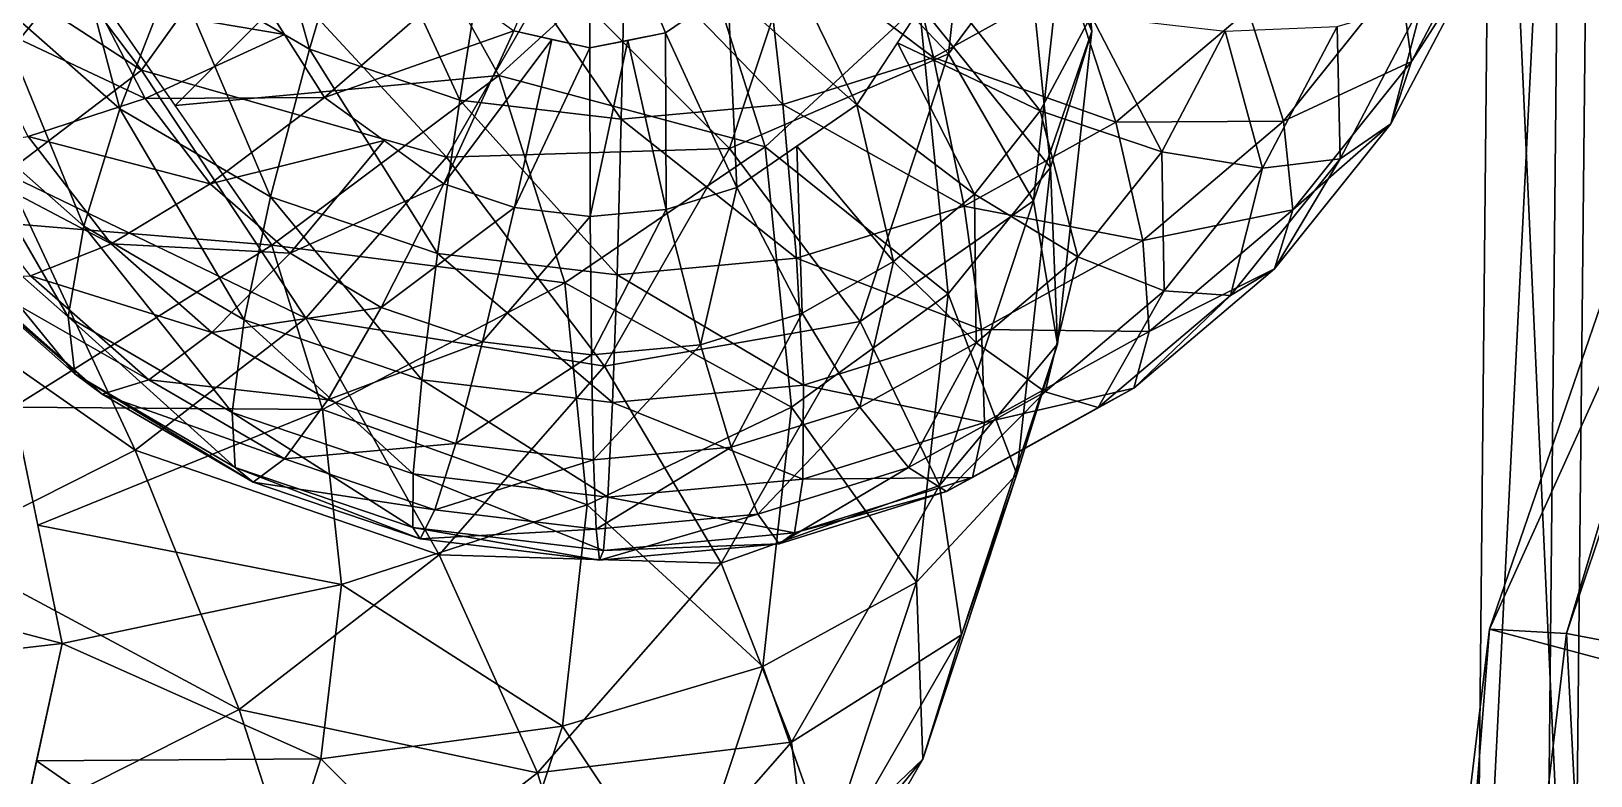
# Model space of a CAD drawing. Extents: x -23.6 to 25, y -17.9 to 25.9.
# Drawn here: x -19.702 to -16.901, y 2.967 to 4.304 of the extents above; entities that cross this region are included whole.
import ezdxf

# ---------------------------------------------------------------- set-up
doc = ezdxf.new("R2010")
doc.units = 0

msp = doc.modelspace()

# ---------------------------------------------------------------- linework, layer by layer
at = {"layer": 'Corps0', "color": 7}
for points in [[(-17.08294, 3.23022, -22.90307), (-16.94488, 3.22229, -18.24761), (-15.97515, 6.45721, -22.9104)], [(-15.97515, 6.45721, -22.9104), (-15.68975, 6.30847, -27.42291), (-17.08294, 3.23022, -22.90307)], [(-16.94488, 3.22229, -18.24761), (-16.33984, 3.10705, -13.59484), (-15.85852, 6.45916, -18.26342)], [(-15.85852, 6.45916, -18.26342), (-15.97515, 6.45721, -22.9104), (-16.94488, 3.22229, -18.24761)], [(-16.75256, 3.14202, -27.40753), (-17.08294, 3.23022, -22.90307), (-15.68975, 6.30847, -27.42291)], [(-17.49993, -0.26232, -22.89843), (-17.35821, -0.26361, -18.24176), (-17.08294, 3.23022, -22.90307)], [(-17.08294, 3.23022, -22.90307), (-16.75256, 3.14202, -27.40753), (-17.49993, -0.26232, -22.89843)], [(-16.94488, 3.22229, -18.24761), (-17.08294, 3.23022, -22.90307), (-17.35821, -0.26361, -18.24176)], [(-17.35821, -0.26361, -18.24176), (-16.76544, -0.27124, -13.5802), (-16.94488, 3.22229, -18.24761)], [(-16.33984, 3.10705, -13.59484), (-16.94488, 3.22229, -18.24761), (-16.76544, -0.27124, -13.5802)], [(-17.15686, -0.26818, -27.40179), (-17.49993, -0.26232, -22.89843), (-16.75256, 3.14202, -27.40753)], [(-16.75256, 3.14202, -27.40753), (-15.91235, 2.94348, -31.60864), (-17.15686, -0.26818, -27.40179)]]:
    msp.add_3dface(points, dxfattribs=at)
at = {"layer": 'Paume8', "color": 2}
for points in [[(-17.85394, 4.86779, -37.39556), (-17.79724, 4.30395, -37.63726), (-17.92706, 4.61138, -36.83203)], [(-17.79724, 4.30395, -37.63726), (-17.85394, 4.86779, -37.39556), (-17.84155, 4.55047, -38.20819)], [(-18.0545, 4.26354, -38.96722), (-17.99755, 4.78161, -38.74224), (-18.30511, 4.52618, -39.43035)], [(-17.99755, 4.78161, -38.74224), (-18.0545, 4.26354, -38.96722), (-17.84155, 4.55047, -38.20819)], [(-19.50408, 4.23419, -40.49389), (-19.1524, 4.72601, -40.27252), (-19.846, 4.68688, -40.61688)], [(-19.846, 4.68688, -40.61688), (-20.02691, 4.57281, -40.67083), (-19.50408, 4.23419, -40.49389)], [(-19.85919, 4.61315, -34.77655), (-19.61718, 4.42114, -34.85302), (-20.15576, 4.09686, -34.69775)], [(-17.92706, 4.61138, -36.83203), (-17.87152, 4.05902, -37.06884), (-18.1076, 4.35198, -36.31903)], [(-17.87152, 4.05902, -37.06884), (-17.92706, 4.61138, -36.83203), (-17.79724, 4.30395, -37.63726)], [(-19.74786, 4.04876, -40.58026), (-19.50408, 4.23419, -40.49389), (-20.02691, 4.57281, -40.67083)], [(-19.44366, 4.17059, -34.95654), (-19.61718, 4.42114, -34.85302), (-19.05114, 4.56256, -35.18676)], [(-19.05114, 4.56256, -35.18676), (-18.86254, 4.22442, -35.32763), (-19.44366, 4.17059, -34.95654)], [(-18.86254, 4.22442, -35.32763), (-19.05114, 4.56256, -35.18676), (-18.52282, 4.53326, -35.68194)], [(-17.90216, 3.99969, -38.44738), (-17.84155, 4.55047, -38.20819), (-18.0545, 4.26354, -38.96722)], [(-17.84155, 4.55047, -38.20819), (-17.90216, 3.99969, -38.44738), (-17.79724, 4.30395, -37.63726)], [(-18.52282, 4.53326, -35.68194), (-18.38391, 4.09649, -35.86663), (-18.86254, 4.22442, -35.32763)], [(-18.44799, 4.0932, -39.62084), (-18.30511, 4.52618, -39.43035), (-18.76446, 4.41082, -39.98864)], [(-18.38391, 4.09649, -35.86663), (-18.52282, 4.53326, -35.68194), (-18.1076, 4.35198, -36.31903)], [(-18.30511, 4.52618, -39.43035), (-18.44799, 4.0932, -39.62084), (-18.0545, 4.26354, -38.96722)], [(-19.32824, 4.4801, -40.38317), (-19.50408, 4.23419, -40.49389), (-18.95617, 4.07781, -40.13732)], [(-18.95617, 4.07781, -40.13732), (-18.76446, 4.41082, -39.98864), (-19.32824, 4.4801, -40.38317)], [(-19.97589, 3.9779, -34.74432), (-20.15576, 4.09686, -34.69775), (-19.61718, 4.42114, -34.85302)], [(-19.61718, 4.42114, -34.85302), (-19.27008, 3.91998, -35.06005), (-19.97589, 3.9779, -34.74432)], [(-18.76446, 4.41082, -39.98864), (-18.95617, 4.07781, -40.13732), (-18.44799, 4.0932, -39.62084)], [(-18.1076, 4.35198, -36.31903), (-18.05541, 3.83245, -36.54174), (-18.38391, 4.09649, -35.86663)], [(-18.05541, 3.83245, -36.54174), (-18.1076, 4.35198, -36.31903), (-17.87152, 4.05902, -37.06884)], [(-17.85913, 3.74169, -37.8814), (-17.79724, 4.30395, -37.63726), (-17.90216, 3.99969, -38.44738)], [(-17.79724, 4.30395, -37.63726), (-17.85913, 3.74169, -37.8814), (-17.87152, 4.05902, -37.06884)], [(-18.21331, 3.78247, -39.17889), (-18.0545, 4.26354, -38.96722), (-18.44799, 4.0932, -39.62084)], [(-18.0545, 4.26354, -38.96722), (-18.21331, 3.78247, -39.17889), (-17.90216, 3.99969, -38.44738)], [(-19.50408, 4.23419, -40.49389), (-19.74786, 4.04876, -40.58026), (-19.20928, 3.78881, -40.26861)], [(-19.20928, 3.78881, -40.26861), (-18.95617, 4.07781, -40.13732), (-19.50408, 4.23419, -40.49389)], [(-19.27008, 3.91998, -35.06005), (-19.44366, 4.17059, -34.95654), (-18.86254, 4.22442, -35.32763)], [(-18.86254, 4.22442, -35.32763), (-18.74407, 3.85198, -35.48516), (-19.27008, 3.91998, -35.06005)], [(-18.74407, 3.85198, -35.48516), (-18.86254, 4.22442, -35.32763), (-18.38391, 4.09649, -35.86663)], [(-18.67279, 3.70269, -39.79522), (-18.44799, 4.0932, -39.62084), (-18.95617, 4.07781, -40.13732)], [(-18.38391, 4.09649, -35.86663), (-18.33691, 3.62896, -36.06707), (-18.74407, 3.85198, -35.48516)], [(-18.44799, 4.0932, -39.62084), (-18.67279, 3.70269, -39.79522), (-18.21331, 3.78247, -39.17889)], [(-18.33691, 3.62896, -36.06707), (-18.38391, 4.09649, -35.86663), (-18.05541, 3.83245, -36.54174)], [(-18.95617, 4.07781, -40.13732), (-19.20928, 3.78881, -40.26861), (-18.67279, 3.70269, -39.79522)], [(-19.74786, 4.04876, -40.58026), (-20.02392, 3.90643, -40.64892), (-19.51562, 3.55175, -40.37896)], [(-19.51562, 3.55175, -40.37896), (-19.20928, 3.78881, -40.26861), (-19.74786, 4.04876, -40.58026)], [(-17.87152, 4.05902, -37.06884), (-17.93212, 3.50823, -37.30798), (-18.05541, 3.83245, -36.54174)], [(-17.93212, 3.50823, -37.30798), (-17.87152, 4.05902, -37.06884), (-17.85913, 3.74169, -37.8814)], [(-19.73419, 3.62896, -34.88848), (-19.97589, 3.9779, -34.74432), (-19.27008, 3.91998, -35.06005)], [(-18.07098, 3.48815, -38.67242), (-17.90216, 3.99969, -38.44738), (-18.21331, 3.78247, -39.17889)], [(-17.90216, 3.99969, -38.44738), (-18.07098, 3.48815, -38.67242), (-17.85913, 3.74169, -37.8814)], [(-19.86676, 3.37432, -40.46472), (-19.51562, 3.55175, -40.37896), (-20.02392, 3.90643, -40.64892)], [(-19.27008, 3.91998, -35.06005), (-19.17907, 3.62457, -35.18505), (-19.73419, 3.62896, -34.88848)], [(-19.17907, 3.62457, -35.18505), (-19.27008, 3.91998, -35.06005), (-18.74407, 3.85198, -35.48516)], [(-18.74407, 3.85198, -35.48516), (-18.70397, 3.4533, -35.65606), (-19.17907, 3.62457, -35.18505)], [(-18.70397, 3.4533, -35.65606), (-18.74407, 3.85198, -35.48516), (-18.33691, 3.62896, -36.06707)], [(-18.05541, 3.83245, -36.54174), (-18.11236, 3.31439, -36.76666), (-18.33691, 3.62896, -36.06707)], [(-18.11236, 3.31439, -36.76666), (-18.05541, 3.83245, -36.54174), (-17.93212, 3.50823, -37.30798)], [(-19.20928, 3.78881, -40.26861), (-19.51562, 3.55175, -40.37896), (-18.9696, 3.36383, -39.94921)], [(-18.9696, 3.36383, -39.94921), (-18.67279, 3.70269, -39.79522), (-19.20928, 3.78881, -40.26861)], [(-18.46313, 3.34857, -39.37261), (-18.21331, 3.78247, -39.17889), (-18.67279, 3.70269, -39.79522)], [(-18.21331, 3.78247, -39.17889), (-18.46313, 3.34857, -39.37261), (-18.07098, 3.48815, -38.67242)], [(-18.03149, 3.2196, -38.11114), (-17.85913, 3.74169, -37.8814), (-18.07098, 3.48815, -38.67242)], [(-17.85913, 3.74169, -37.8814), (-18.03149, 3.2196, -38.11114), (-17.93212, 3.50823, -37.30798)], [(-18.67279, 3.70269, -39.79522), (-18.9696, 3.36383, -39.94921), (-18.46313, 3.34857, -39.37261)], [(-19.73419, 3.62896, -34.88848), (-19.64691, 3.20446, -35.06927), (-20.24389, 3.36059, -34.8222)], [(-19.69055, 3.41674, -34.97888), (-19.73419, 3.62896, -34.88848), (-19.17907, 3.62457, -35.18505)], [(-19.17907, 3.62457, -35.18505), (-19.14471, 3.31024, -35.31976), (-19.69055, 3.41674, -34.97888)], [(-19.14471, 3.31024, -35.31976), (-19.17907, 3.62457, -35.18505), (-18.70397, 3.4533, -35.65606)], [(-18.33691, 3.62896, -36.06707), (-18.38818, 3.16278, -36.26953), (-18.70397, 3.4533, -35.65606)], [(-18.38818, 3.16278, -36.26953), (-18.33691, 3.62896, -36.06707), (-18.11236, 3.31439, -36.76666)], [(-19.51562, 3.55175, -40.37896), (-19.86676, 3.37432, -40.46472), (-19.32885, 3.08575, -40.07861)], [(-19.32885, 3.08575, -40.07861), (-18.9696, 3.36383, -39.94921), (-19.51562, 3.55175, -40.37896)], [(-17.93212, 3.50823, -37.30798), (-18.10095, 2.9967, -37.53308), (-18.11236, 3.31439, -36.76666)], [(-18.10095, 2.9967, -37.53308), (-17.93212, 3.50823, -37.30798), (-18.03149, 3.2196, -38.11114)], [(-18.33654, 3.02679, -38.87841), (-18.07098, 3.48815, -38.67242), (-18.46313, 3.34857, -39.37261)], [(-18.07098, 3.48815, -38.67242), (-18.33654, 3.02679, -38.87841), (-18.03149, 3.2196, -38.11114)], [(-18.70397, 3.4533, -35.65606), (-18.74774, 3.05572, -35.82867), (-19.14471, 3.31024, -35.31976)], [(-18.74774, 3.05572, -35.82867), (-18.70397, 3.4533, -35.65606), (-18.38818, 3.16278, -36.26953)], [(-19.64691, 3.20446, -35.06927), (-19.69055, 3.41674, -34.97888), (-19.14471, 3.31024, -35.31976)], [(-19.7406, 2.87768, -40.17913), (-19.32885, 3.08575, -40.07861), (-19.86676, 3.37432, -40.46472)], [(-18.9696, 3.36383, -39.94921), (-19.32885, 3.08575, -40.07861), (-18.79296, 2.97198, -39.5437)], [(-18.79296, 2.97198, -39.5437), (-18.46313, 3.34857, -39.37261), (-18.9696, 3.36383, -39.94921)], [(-20.19866, 3.14074, -34.91583), (-20.24389, 3.36059, -34.8222), (-19.64691, 3.20446, -35.06927)], [(-18.46313, 3.34857, -39.37261), (-18.79296, 2.97198, -39.5437), (-18.33654, 3.02679, -38.87841)], [(-19.14471, 3.31024, -35.31976), (-19.182, 2.99688, -35.45593), (-19.64691, 3.20446, -35.06927)], [(-19.182, 2.99688, -35.45593), (-19.14471, 3.31024, -35.31976), (-18.74774, 3.05572, -35.82867)], [(-18.11236, 3.31439, -36.76666), (-18.27117, 2.83331, -36.97833), (-18.38818, 3.16278, -36.26953)], [(-18.27117, 2.83331, -36.97833), (-18.11236, 3.31439, -36.76666), (-18.10095, 2.9967, -37.53308)], [(-19.64691, 3.20446, -35.06927), (-19.73809, 2.7824, -35.25372), (-20.19866, 3.14074, -34.91583)], [(-19.6925, 2.9934, -35.16149), (-19.64691, 3.20446, -35.06927), (-19.182, 2.99688, -35.45593)], [(-18.30255, 2.74865, -38.32141), (-18.03149, 3.2196, -38.11114), (-18.33654, 3.02679, -38.87841)], [(-18.03149, 3.2196, -38.11114), (-18.30255, 2.74865, -38.32141), (-18.10095, 2.9967, -37.53308)], [(-18.38818, 3.16278, -36.26953), (-18.53112, 2.72979, -36.46002), (-18.74774, 3.05572, -35.82867)], [(-18.53112, 2.72979, -36.46002), (-18.38818, 3.16278, -36.26953), (-18.27117, 2.83331, -36.97833)], [(-19.32885, 3.08575, -40.07861), (-19.7406, 2.87768, -40.17913), (-19.19213, 2.66302, -39.6875)], [(-19.19213, 2.66302, -39.6875), (-18.79296, 2.97198, -39.5437), (-19.32885, 3.08575, -40.07861)], [(-18.74774, 3.05572, -35.82867), (-18.86962, 2.68652, -35.99114), (-19.182, 2.99688, -35.45593)], [(-18.86962, 2.68652, -35.99114), (-18.74774, 3.05572, -35.82867), (-18.53112, 2.72979, -36.46002)], [(-18.68725, 2.6264, -39.0603), (-18.33654, 3.02679, -38.87841), (-18.79296, 2.97198, -39.5437)], [(-18.33654, 3.02679, -38.87841), (-18.68725, 2.6264, -39.0603), (-18.30255, 2.74865, -38.32141)], [(-19.73809, 2.7824, -35.25372), (-19.6925, 2.9934, -35.16149), (-19.27563, 2.70397, -35.58471)], [(-19.182, 2.99688, -35.45593), (-19.27563, 2.70397, -35.58471), (-19.6925, 2.9934, -35.16149)], [(-19.27563, 2.70397, -35.58471), (-19.182, 2.99688, -35.45593), (-18.86962, 2.68652, -35.99114)], [(-18.79296, 2.97198, -39.5437), (-19.19213, 2.66302, -39.6875), (-18.68725, 2.6264, -39.0603)], [(-18.36651, 2.53533, -37.73907), (-18.10095, 2.9967, -37.53308), (-18.30255, 2.74865, -38.32141)], [(-18.10095, 2.9967, -37.53308), (-18.36651, 2.53533, -37.73907), (-18.27117, 2.83331, -36.97833)]]:
    msp.add_3dface(points, dxfattribs=at)
at = {"layer": 'Pied_g14', "color": 2}
for points in [[(-17.07696, 5.41088, -49.24212), (-17.10815, 2.26715, -49.52008), (-16.95208, 5.38037, -48.00482)], [(-17.10815, 2.26715, -49.52008), (-17.07696, 5.41088, -49.24212), (-16.93249, 2.2301, -50.7149)], [(-16.90026, 5.35791, -50.4732), (-16.93249, 2.2301, -50.7149), (-17.07696, 5.41088, -49.24212)], [(-16.98291, 2.24578, -48.31909), (-16.95208, 5.38037, -48.00482), (-17.10815, 2.26715, -49.52008)], [(-16.95208, 5.38037, -48.00482), (-16.98291, 2.24578, -48.31909), (-16.54223, 5.34283, -46.84539)], [(-16.93249, 2.2301, -50.7149), (-16.90026, 5.35791, -50.4732), (-16.47601, 2.18609, -51.82202)], [(-16.57342, 2.21783, -47.19323), (-16.54223, 5.34283, -46.84539), (-16.98291, 2.24578, -48.31909)]]:
    msp.add_3dface(points, dxfattribs=at)
at = {"layer": 'Pouce9', "color": 2}
for points in [[(-19.44635, 4.4143, -37.79357), (-19.20239, 4.27197, -37.84851), (-19.32098, 4.69421, -37.93762)], [(-19.11297, 4.57287, -37.98449), (-19.32098, 4.69421, -37.93762), (-19.20239, 4.27197, -37.84851)], [(-18.69903, 4.27398, -35.04675), (-18.83514, 4.30462, -35.0371), (-18.69812, 4.62701, -34.8576)], [(-18.56268, 4.30096, -35.03149), (-18.69903, 4.27398, -35.04675), (-18.69812, 4.62701, -34.8576)], [(-18.69812, 4.62701, -34.8576), (-18.69812, 4.62701, -34.8576), (-18.69903, 4.27398, -35.04675)], [(-18.45111, 4.37799, -34.99536), (-18.56268, 4.30096, -35.03149), (-18.69812, 4.62701, -34.8576)], [(-18.69812, 4.62701, -34.8576), (-18.69812, 4.62701, -34.8576), (-18.56268, 4.30096, -35.03149)], [(-19.77911, 4.37237, -37.51263), (-19.54327, 4.16461, -37.59606), (-19.65856, 4.60125, -37.7185)], [(-19.44635, 4.4143, -37.79357), (-19.65856, 4.60125, -37.7185), (-19.54327, 4.16461, -37.59606)], [(-19.20239, 4.27197, -37.84851), (-18.93255, 4.18048, -37.88085), (-19.11297, 4.57287, -37.98449)], [(-18.88287, 4.49487, -38.01208), (-19.11297, 4.57287, -37.98449), (-18.93255, 4.18048, -37.88085)], [(-18.15722, 4.55999, -37.9649), (-18.388, 4.48822, -38.00195), (-18.0816, 4.25689, -37.82556)], [(-18.0816, 4.25689, -37.82556), (-17.83636, 4.39263, -37.76055), (-18.15722, 4.55999, -37.9649)], [(-17.22296, 4.24957, -36.79321), (-17.06146, 4.55621, -36.65667), (-17.24407, 4.40332, -37.09259)], [(-17.06146, 4.55621, -36.65667), (-17.22296, 4.24957, -36.79321), (-17.10198, 4.43835, -36.3435)], [(-18.93255, 4.18048, -37.88085), (-18.64251, 4.14593, -37.88818), (-18.88287, 4.49487, -38.01208)], [(-18.63555, 4.46539, -38.01831), (-18.88287, 4.49487, -38.01208), (-18.64251, 4.14593, -37.88818)], [(-18.388, 4.48822, -38.00195), (-18.63555, 4.46539, -38.01831), (-18.35223, 4.17266, -37.86901)], [(-18.45111, 4.37799, -34.99536), (-18.37561, 4.49346, -34.94354), (-18.21942, 4.17193, -35.18371)], [(-18.35223, 4.17266, -37.86901), (-18.0816, 4.25689, -37.82556), (-18.388, 4.48822, -38.00195)], [(-18.07354, 4.39489, -35.08367), (-18.21942, 4.17193, -35.18371), (-18.37561, 4.49346, -34.94354)], [(-18.64251, 4.14593, -37.88818), (-18.35223, 4.17266, -37.86901), (-18.63555, 4.46539, -38.01831)], [(-17.26025, 4.13787, -36.47729), (-17.10198, 4.43835, -36.3435), (-17.22296, 4.24957, -36.79321)], [(-17.10198, 4.43835, -36.3435), (-17.26025, 4.13787, -36.47729), (-17.20257, 4.35723, -36.04107)], [(-19.31903, 4.41168, -35.10919), (-19.24713, 4.29821, -35.15625), (-19.58764, 4.35583, -35.30737)], [(-19.54327, 4.16461, -37.59606), (-19.27221, 4.00653, -37.65716), (-19.44635, 4.4143, -37.79357)], [(-19.20239, 4.27197, -37.84851), (-19.44635, 4.4143, -37.79357), (-19.27221, 4.00653, -37.65716)], [(-19.17523, 4.18475, -35.2033), (-19.31903, 4.41168, -35.10919), (-18.94598, 4.38464, -35.00549)], [(-17.45294, 4.14245, -37.21057), (-17.24407, 4.40332, -37.09259), (-17.5166, 4.34191, -37.46624)], [(-17.24407, 4.40332, -37.09259), (-17.45294, 4.14245, -37.21057), (-17.22296, 4.24957, -36.79321)], [(-19.85852, 4.1748, -37.25988), (-19.60778, 3.95391, -37.34857), (-19.77911, 4.37237, -37.51263)], [(-19.54327, 4.16461, -37.59606), (-19.77911, 4.37237, -37.51263), (-19.60778, 3.95391, -37.34857)], [(-18.94598, 4.38464, -35.00549), (-18.83514, 4.30462, -35.0371), (-19.17523, 4.18475, -35.2033)], [(-18.56268, 4.30096, -35.03149), (-18.45111, 4.37799, -34.99536), (-18.43493, 4.02313, -35.25354)], [(-18.21942, 4.17193, -35.18371), (-18.43493, 4.02313, -35.25354), (-18.45111, 4.37799, -34.99536)], [(-18.14654, 4.28344, -35.13366), (-18.07354, 4.39489, -35.08367), (-17.89025, 4.16125, -35.34661)], [(-17.83636, 4.39263, -37.76055), (-18.0816, 4.25689, -37.82556), (-17.75433, 4.14056, -37.55938)], [(-17.79864, 4.33178, -35.27069), (-17.89025, 4.16125, -35.34661), (-18.07354, 4.39489, -35.08367)], [(-17.75433, 4.14056, -37.55938), (-17.5166, 4.34191, -37.46624), (-17.83636, 4.39263, -37.76055)], [(-19.58764, 4.35583, -35.30737), (-19.49761, 4.18292, -35.37957), (-19.81994, 4.33465, -35.54382)], [(-19.49761, 4.18292, -35.37957), (-19.58764, 4.35583, -35.30737), (-19.24713, 4.29821, -35.15625)], [(-17.20257, 4.35723, -36.04107), (-17.35137, 4.07464, -36.16693), (-17.35662, 4.31268, -35.75665)], [(-17.35137, 4.07464, -36.16693), (-17.20257, 4.35723, -36.04107), (-17.26025, 4.13787, -36.47729)], [(-19.70776, 4.11474, -35.63574), (-19.81994, 4.33465, -35.54382), (-19.49761, 4.18292, -35.37957)], [(-17.89025, 4.16125, -35.34661), (-17.79864, 4.33178, -35.27069), (-17.67169, 4.08734, -35.59399)], [(-17.55749, 4.30426, -35.49743), (-17.67169, 4.08734, -35.59399), (-17.79864, 4.33178, -35.27069)], [(-17.5166, 4.34191, -37.46624), (-17.75433, 4.14056, -37.55938), (-17.45294, 4.14245, -37.21057)], [(-19.24713, 4.29821, -35.15625), (-19.17523, 4.18475, -35.2033), (-19.49761, 4.18292, -35.37957)], [(-18.96112, 4.03021, -35.26434), (-19.17523, 4.18475, -35.2033), (-18.83514, 4.30462, -35.0371)], [(-18.83514, 4.30462, -35.0371), (-18.76708, 4.2893, -35.04193), (-18.96112, 4.03021, -35.26434)], [(-18.83441, 3.98724, -35.27954), (-18.96112, 4.03021, -35.26434), (-18.76708, 4.2893, -35.04193)], [(-18.76708, 4.2893, -35.04193), (-18.69903, 4.27398, -35.04675), (-18.83441, 3.98724, -35.27954)], [(-18.69903, 4.27398, -35.04675), (-18.63085, 4.28747, -35.03912), (-18.69824, 3.97106, -35.28289)], [(-18.56201, 3.98358, -35.27392), (-18.69824, 3.97106, -35.28289), (-18.63085, 4.28747, -35.03912)], [(-18.63085, 4.28747, -35.03912), (-18.56268, 4.30096, -35.03149), (-18.56201, 3.98358, -35.27392)], [(-18.43493, 4.02313, -35.25354), (-18.56201, 3.98358, -35.27392), (-18.56268, 4.30096, -35.03149)], [(-17.67169, 4.08734, -35.59399), (-17.55749, 4.30426, -35.49743), (-17.49053, 4.05834, -35.86987)], [(-17.35662, 4.31268, -35.75665), (-17.49053, 4.05834, -35.86987), (-17.55749, 4.30426, -35.49743)], [(-17.49053, 4.05834, -35.86987), (-17.35662, 4.31268, -35.75665), (-17.35137, 4.07464, -36.16693)], [(-19.27221, 4.00653, -37.65716), (-18.97235, 3.90484, -37.69311), (-19.20239, 4.27197, -37.84851)], [(-18.93255, 4.18048, -37.88085), (-19.20239, 4.27197, -37.84851), (-18.97235, 3.90484, -37.69311)], [(-18.69824, 3.97106, -35.28289), (-18.83441, 3.98724, -35.27954), (-18.69903, 4.27398, -35.04675)], [(-18.21942, 4.17193, -35.18371), (-18.14654, 4.28344, -35.13366), (-18.00817, 4.01141, -35.41436)], [(-17.89025, 4.16125, -35.34661), (-18.00817, 4.01141, -35.41436), (-18.14654, 4.28344, -35.13366)], [(-18.0816, 4.25689, -37.82556), (-18.35223, 4.17266, -37.86901), (-18.02679, 3.98974, -37.63159)], [(-18.02679, 3.98974, -37.63159), (-17.75433, 4.14056, -37.55938), (-18.0816, 4.25689, -37.82556)], [(-17.43621, 3.98327, -36.91369), (-17.22296, 4.24957, -36.79321), (-17.45294, 4.14245, -37.21057)], [(-17.22296, 4.24957, -36.79321), (-17.43621, 3.98327, -36.91369), (-17.26025, 4.13787, -36.47729)], [(-19.89166, 4.01629, -36.96398), (-19.63574, 3.79083, -37.0545), (-19.85852, 4.1748, -37.25988)], [(-19.60778, 3.95391, -37.34857), (-19.85852, 4.1748, -37.25988), (-19.63574, 3.79083, -37.0545)], [(-19.49761, 4.18292, -35.37957), (-19.38104, 4.0299, -35.44256), (-19.70776, 4.11474, -35.63574)], [(-19.38104, 4.0299, -35.44256), (-19.49761, 4.18292, -35.37957), (-19.17523, 4.18475, -35.2033)], [(-19.17523, 4.18475, -35.2033), (-19.06811, 4.10748, -35.23382), (-19.38104, 4.0299, -35.44256)], [(-18.97235, 3.90484, -37.69311), (-18.65008, 3.86645, -37.70117), (-18.93255, 4.18048, -37.88085)], [(-18.64251, 4.14593, -37.88818), (-18.93255, 4.18048, -37.88085), (-18.65008, 3.86645, -37.70117)], [(-19.60778, 3.95391, -37.34857), (-19.31958, 3.78582, -37.41351), (-19.54327, 4.16461, -37.59606)], [(-19.27221, 4.00653, -37.65716), (-19.54327, 4.16461, -37.59606), (-19.31958, 3.78582, -37.41351)], [(-18.35223, 4.17266, -37.86901), (-18.64251, 4.14593, -37.88818), (-18.32757, 3.89617, -37.67987)], [(-18.32757, 3.89617, -37.67987), (-18.02679, 3.98974, -37.63159), (-18.35223, 4.17266, -37.86901)], [(-18.3272, 4.09753, -35.21862), (-18.21942, 4.17193, -35.18371), (-18.15338, 3.89056, -35.47033)], [(-18.00817, 4.01141, -35.41436), (-18.15338, 3.89056, -35.47033), (-18.21942, 4.17193, -35.18371)], [(-18.00817, 4.01141, -35.41436), (-17.89025, 4.16125, -35.34661), (-17.82244, 3.8991, -35.67913)], [(-17.67169, 4.08734, -35.59399), (-17.82244, 3.8991, -35.67913), (-17.89025, 4.16125, -35.34661)], [(-18.65008, 3.86645, -37.70117), (-18.32757, 3.89617, -37.67987), (-18.64251, 4.14593, -37.88818)], [(-17.75433, 4.14056, -37.55938), (-18.02679, 3.98974, -37.63159), (-17.70568, 3.92834, -37.30957)], [(-17.70568, 3.92834, -37.30957), (-17.45294, 4.14245, -37.21057), (-17.75433, 4.14056, -37.55938)], [(-17.45294, 4.14245, -37.21057), (-17.70568, 3.92834, -37.30957), (-17.43621, 3.98327, -36.91369)], [(-17.46911, 3.87707, -36.59527), (-17.26025, 4.13787, -36.47729), (-17.43621, 3.98327, -36.91369)], [(-17.26025, 4.13787, -36.47729), (-17.46911, 3.87707, -36.59527), (-17.35137, 4.07464, -36.16693)], [(-19.70776, 4.11474, -35.63574), (-19.55871, 3.92242, -35.71472), (-19.87823, 4.09045, -35.91882)], [(-19.70343, 3.86492, -36.01147), (-19.87823, 4.09045, -35.91882), (-19.55871, 3.92242, -35.71472)], [(-19.55871, 3.92242, -35.71472), (-19.70776, 4.11474, -35.63574), (-19.38104, 4.0299, -35.44256)], [(-19.23706, 3.90515, -35.49255), (-19.38104, 4.0299, -35.44256), (-19.06811, 4.10748, -35.23382)], [(-19.06811, 4.10748, -35.23382), (-18.96112, 4.03021, -35.26434), (-19.23706, 3.90515, -35.49255)], [(-18.43493, 4.02313, -35.25354), (-18.3272, 4.09753, -35.21862), (-18.31774, 3.79772, -35.5147)], [(-18.15338, 3.89056, -35.47033), (-18.31774, 3.79772, -35.5147), (-18.3272, 4.09753, -35.21862)], [(-17.82244, 3.8991, -35.67913), (-17.67169, 4.08734, -35.59399), (-17.66735, 3.83752, -35.96978)], [(-17.49053, 4.05834, -35.86987), (-17.66735, 3.83752, -35.96978), (-17.67169, 4.08734, -35.59399)], [(-17.54785, 3.82934, -36.27789), (-17.35137, 4.07464, -36.16693), (-17.46911, 3.87707, -36.59527)], [(-17.35137, 4.07464, -36.16693), (-17.54785, 3.82934, -36.27789), (-17.49053, 4.05834, -35.86987)], [(-17.66735, 3.83752, -35.96978), (-17.49053, 4.05834, -35.86987), (-17.54785, 3.82934, -36.27789)], [(-19.63574, 3.79083, -37.0545), (-19.89166, 4.01629, -36.96398), (-19.62396, 3.68853, -36.73327)], [(-19.87469, 3.90942, -36.64459), (-19.62396, 3.68853, -36.73327), (-19.89166, 4.01629, -36.96398)], [(-19.38104, 4.0299, -35.44256), (-19.23706, 3.90515, -35.49255), (-19.55871, 3.92242, -35.71472)], [(-19.31958, 3.78582, -37.41351), (-19.00079, 3.67773, -37.45178), (-19.27221, 4.00653, -37.65716)], [(-18.97235, 3.90484, -37.69311), (-19.27221, 4.00653, -37.65716), (-19.00079, 3.67773, -37.45178)], [(-19.07348, 3.80786, -35.53021), (-19.23706, 3.90515, -35.49255), (-18.96112, 4.03021, -35.26434)], [(-18.96112, 4.03021, -35.26434), (-18.83441, 3.98724, -35.27954), (-19.07348, 3.80786, -35.53021)], [(-18.56201, 3.98358, -35.27392), (-18.43493, 4.02313, -35.25354), (-18.50024, 3.7409, -35.544)], [(-18.31774, 3.79772, -35.5147), (-18.50024, 3.7409, -35.544), (-18.43493, 4.02313, -35.25354)], [(-18.15338, 3.89056, -35.47033), (-18.00817, 4.01141, -35.41436), (-18.00488, 3.74456, -35.75061)], [(-17.82244, 3.8991, -35.67913), (-18.00488, 3.74456, -35.75061), (-18.00817, 4.01141, -35.41436)], [(-18.89154, 3.74621, -35.55206), (-19.07348, 3.80786, -35.53021), (-18.83441, 3.98724, -35.27954)], [(-18.83441, 3.98724, -35.27954), (-18.69824, 3.97106, -35.28289), (-18.89154, 3.74621, -35.55206)], [(-18.69824, 3.97106, -35.28289), (-18.56201, 3.98358, -35.27392), (-18.69598, 3.7229, -35.55694)], [(-18.50024, 3.7409, -35.544), (-18.69598, 3.7229, -35.55694), (-18.56201, 3.98358, -35.27392)], [(-18.02679, 3.98974, -37.63159), (-18.32757, 3.89617, -37.67987), (-17.99536, 3.768, -37.38635)], [(-17.99536, 3.768, -37.38635), (-17.70568, 3.92834, -37.30957), (-18.02679, 3.98974, -37.63159)], [(-17.69421, 3.76477, -37.01477), (-17.43621, 3.98327, -36.91369), (-17.70568, 3.92834, -37.30957)], [(-17.43621, 3.98327, -36.91369), (-17.69421, 3.76477, -37.01477), (-17.46911, 3.87707, -36.59527)], [(-19.63574, 3.79083, -37.0545), (-19.34155, 3.61926, -37.12078), (-19.60778, 3.95391, -37.34857)], [(-19.31958, 3.78582, -37.41351), (-19.60778, 3.95391, -37.34857), (-19.34155, 3.61926, -37.12078)], [(-18.69598, 3.7229, -35.55694), (-18.89154, 3.74621, -35.55206), (-18.69824, 3.97106, -35.28289)], [(-19.55871, 3.92242, -35.71472), (-19.37774, 3.763, -35.77874), (-19.70343, 3.86492, -36.01147)], [(-19.37774, 3.763, -35.77874), (-19.55871, 3.92242, -35.71472), (-19.23706, 3.90515, -35.49255)], [(-17.70568, 3.92834, -37.30957), (-17.99536, 3.768, -37.38635), (-17.69421, 3.76477, -37.01477)], [(-19.62396, 3.68853, -36.73327), (-19.87469, 3.90942, -36.64459), (-19.57452, 3.65203, -36.40765)], [(-19.81036, 3.8598, -36.32427), (-19.57452, 3.65203, -36.40765), (-19.87469, 3.90942, -36.64459)], [(-19.23706, 3.90515, -35.49255), (-19.07348, 3.80786, -35.53021), (-19.37774, 3.763, -35.77874)], [(-19.00079, 3.67773, -37.45178), (-18.65808, 3.6369, -37.46032), (-18.97235, 3.90484, -37.69311)], [(-18.65008, 3.86645, -37.70117), (-18.97235, 3.90484, -37.69311), (-18.65808, 3.6369, -37.46032)], [(-18.32757, 3.89617, -37.67987), (-18.65008, 3.86645, -37.70117), (-18.31518, 3.66851, -37.43768)], [(-18.31518, 3.66851, -37.43768), (-17.99536, 3.768, -37.38635), (-18.32757, 3.89617, -37.67987)], [(-18.00488, 3.74456, -35.75061), (-17.82244, 3.8991, -35.67913), (-17.88128, 3.65631, -36.05352)], [(-17.66735, 3.83752, -35.96978), (-17.88128, 3.65631, -36.05352), (-17.82244, 3.8991, -35.67913)], [(-18.65808, 3.6369, -37.46032), (-18.31518, 3.66851, -37.43768), (-18.65008, 3.86645, -37.70117)], [(-18.31774, 3.79772, -35.5147), (-18.15338, 3.89056, -35.47033), (-18.21398, 3.62884, -35.80603)], [(-18.00488, 3.74456, -35.75061), (-18.21398, 3.62884, -35.80603), (-18.15338, 3.89056, -35.47033)], [(-17.72186, 3.66296, -36.69427), (-17.46911, 3.87707, -36.59527), (-17.69421, 3.76477, -37.01477)], [(-17.46911, 3.87707, -36.59527), (-17.72186, 3.66296, -36.69427), (-17.54785, 3.82934, -36.27789)], [(-19.70343, 3.86492, -36.01147), (-19.49121, 3.67797, -36.08654), (-19.81036, 3.8598, -36.32427)], [(-19.57452, 3.65203, -36.40765), (-19.81036, 3.8598, -36.32427), (-19.49121, 3.67797, -36.08654)], [(-19.49121, 3.67797, -36.08654), (-19.70343, 3.86492, -36.01147), (-19.37774, 3.763, -35.77874)], [(-17.88128, 3.65631, -36.05352), (-17.66735, 3.83752, -35.96978), (-17.78558, 3.62799, -36.37097)], [(-17.54785, 3.82934, -36.27789), (-17.78558, 3.62799, -36.37097), (-17.66735, 3.83752, -35.96978)], [(-17.78558, 3.62799, -36.37097), (-17.54785, 3.82934, -36.27789), (-17.72186, 3.66296, -36.69427)], [(-19.34155, 3.61926, -37.12078), (-19.63574, 3.79083, -37.0545), (-19.33575, 3.52038, -36.79821)], [(-19.62396, 3.68853, -36.73327), (-19.33575, 3.52038, -36.79821), (-19.63574, 3.79083, -37.0545)], [(-19.16973, 3.64166, -35.82562), (-19.37774, 3.763, -35.77874), (-19.07348, 3.80786, -35.53021)], [(-19.34155, 3.61926, -37.12078), (-19.01611, 3.50891, -37.15985), (-19.31958, 3.78582, -37.41351)], [(-19.00079, 3.67773, -37.45178), (-19.31958, 3.78582, -37.41351), (-19.01611, 3.50891, -37.15985)], [(-19.07348, 3.80786, -35.53021), (-18.89154, 3.74621, -35.55206), (-19.16973, 3.64166, -35.82562)], [(-18.50024, 3.7409, -35.544), (-18.31774, 3.79772, -35.5147), (-18.44476, 3.557, -35.84307)], [(-18.21398, 3.62884, -35.80603), (-18.44476, 3.557, -35.84307), (-18.31774, 3.79772, -35.5147)], [(-19.37774, 3.763, -35.77874), (-19.16973, 3.64166, -35.82562), (-19.49121, 3.67797, -36.08654)], [(-17.99536, 3.768, -37.38635), (-18.31518, 3.66851, -37.43768), (-17.98986, 3.60107, -37.09313)], [(-17.98986, 3.60107, -37.09313), (-17.69421, 3.76477, -37.01477), (-17.99536, 3.768, -37.38635)], [(-17.69421, 3.76477, -37.01477), (-17.98986, 3.60107, -37.09313), (-17.72186, 3.66296, -36.69427)], [(-18.93963, 3.56365, -35.85321), (-19.16973, 3.64166, -35.82562), (-18.89154, 3.74621, -35.55206)], [(-18.89154, 3.74621, -35.55206), (-18.69598, 3.7229, -35.55694), (-18.93963, 3.56365, -35.85321)], [(-18.69598, 3.7229, -35.55694), (-18.50024, 3.7409, -35.544), (-18.69232, 3.53424, -35.85943)], [(-18.44476, 3.557, -35.84307), (-18.69232, 3.53424, -35.85943), (-18.50024, 3.7409, -35.544)], [(-18.21398, 3.62884, -35.80603), (-18.00488, 3.74456, -35.75061), (-18.12646, 3.52062, -36.11853)], [(-17.88128, 3.65631, -36.05352), (-18.12646, 3.52062, -36.11853), (-18.00488, 3.74456, -35.75061)], [(-18.69232, 3.53424, -35.85943), (-18.93963, 3.56365, -35.85321), (-18.69598, 3.7229, -35.55694)], [(-19.33575, 3.52038, -36.79821), (-19.62396, 3.68853, -36.73327), (-19.30346, 3.49389, -36.46875)], [(-19.57452, 3.65203, -36.40765), (-19.30346, 3.49389, -36.46875), (-19.62396, 3.68853, -36.73327)], [(-19.49121, 3.67797, -36.08654), (-19.24731, 3.5357, -36.14154), (-19.57452, 3.65203, -36.40765)], [(-19.24731, 3.5357, -36.14154), (-19.49121, 3.67797, -36.08654), (-19.16973, 3.64166, -35.82562)], [(-19.01611, 3.50891, -37.15985), (-18.66638, 3.46728, -37.16864), (-19.00079, 3.67773, -37.45178)], [(-18.65808, 3.6369, -37.46032), (-19.00079, 3.67773, -37.45178), (-18.66638, 3.46728, -37.16864)], [(-19.30346, 3.49389, -36.46875), (-19.57452, 3.65203, -36.40765), (-19.24731, 3.5357, -36.14154)], [(-18.31518, 3.66851, -37.43768), (-18.65808, 3.6369, -37.46032), (-18.31628, 3.49951, -37.1455)], [(-18.31628, 3.49951, -37.1455), (-17.98986, 3.60107, -37.09313), (-18.31518, 3.66851, -37.43768)], [(-18.12646, 3.52062, -36.11853), (-17.88128, 3.65631, -36.05352), (-18.05804, 3.47717, -36.44323)], [(-17.78558, 3.62799, -36.37097), (-18.05804, 3.47717, -36.44323), (-17.88128, 3.65631, -36.05352)], [(-18.01153, 3.50262, -36.77105), (-17.72186, 3.66296, -36.69427), (-17.98986, 3.60107, -37.09313)], [(-17.72186, 3.66296, -36.69427), (-18.01153, 3.50262, -36.77105), (-17.78558, 3.62799, -36.37097)], [(-19.01611, 3.50891, -37.15985), (-19.34155, 3.61926, -37.12078), (-19.01696, 3.41235, -36.83648)], [(-19.33575, 3.52038, -36.79821), (-19.01696, 3.41235, -36.83648), (-19.34155, 3.61926, -37.12078)], [(-19.16973, 3.64166, -35.82562), (-18.93963, 3.56365, -35.85321), (-19.24731, 3.5357, -36.14154)], [(-18.66638, 3.46728, -37.16864), (-18.31628, 3.49951, -37.1455), (-18.65808, 3.6369, -37.46032)], [(-18.44476, 3.557, -35.84307), (-18.21398, 3.62884, -35.80603), (-18.39715, 3.4364, -36.16198)], [(-18.12646, 3.52062, -36.11853), (-18.39715, 3.4364, -36.16198), (-18.21398, 3.62884, -35.80603)], [(-18.05804, 3.47717, -36.44323), (-17.78558, 3.62799, -36.37097), (-18.01153, 3.50262, -36.77105)], [(-17.98986, 3.60107, -37.09313), (-18.31628, 3.49951, -37.1455), (-18.01153, 3.50262, -36.77105)], [(-18.97741, 3.44421, -36.17388), (-19.24731, 3.5357, -36.14154), (-18.93963, 3.56365, -35.85321)], [(-18.93963, 3.56365, -35.85321), (-18.69232, 3.53424, -35.85943), (-18.97741, 3.44421, -36.17388)], [(-19.24731, 3.5357, -36.14154), (-18.97741, 3.44421, -36.17388), (-19.30346, 3.49389, -36.46875)], [(-18.68737, 3.40966, -36.18115), (-18.97741, 3.44421, -36.17388), (-18.69232, 3.53424, -35.85943)], [(-18.69232, 3.53424, -35.85943), (-18.44476, 3.557, -35.84307), (-18.68737, 3.40966, -36.18115)], [(-18.39715, 3.4364, -36.16198), (-18.68737, 3.40966, -36.18115), (-18.44476, 3.557, -35.84307)], [(-19.01696, 3.41235, -36.83648), (-19.33575, 3.52038, -36.79821), (-19.0036, 3.39221, -36.50469)], [(-19.30346, 3.49389, -36.46875), (-19.0036, 3.39221, -36.50469), (-19.33575, 3.52038, -36.79821)], [(-19.01696, 3.41235, -36.83648), (-18.67425, 3.37152, -36.84503), (-19.01611, 3.50891, -37.15985)], [(-18.66638, 3.46728, -37.16864), (-19.01611, 3.50891, -37.15985), (-18.67425, 3.37152, -36.84503)], [(-18.39715, 3.4364, -36.16198), (-18.12646, 3.52062, -36.11853), (-18.35876, 3.38354, -36.49145)], [(-18.05804, 3.47717, -36.44323), (-18.35876, 3.38354, -36.49145), (-18.12646, 3.52062, -36.11853)], [(-18.33135, 3.40313, -36.82238), (-18.01153, 3.50262, -36.77105), (-18.31628, 3.49951, -37.1455)], [(-18.01153, 3.50262, -36.77105), (-18.33135, 3.40313, -36.82238), (-18.05804, 3.47717, -36.44323)], [(-19.0036, 3.39221, -36.50469), (-19.30346, 3.49389, -36.46875), (-18.97741, 3.44421, -36.17388)], [(-18.31628, 3.49951, -37.1455), (-18.66638, 3.46728, -37.16864), (-18.33135, 3.40313, -36.82238)], [(-18.35876, 3.38354, -36.49145), (-18.05804, 3.47717, -36.44323), (-18.33135, 3.40313, -36.82238)], [(-18.67425, 3.37152, -36.84503), (-18.33135, 3.40313, -36.82238), (-18.66638, 3.46728, -37.16864)], [(-18.97741, 3.44421, -36.17388), (-18.68737, 3.40966, -36.18115), (-19.0036, 3.39221, -36.50469)], [(-18.68737, 3.40966, -36.18115), (-18.39715, 3.4364, -36.16198), (-18.68133, 3.35388, -36.51275)], [(-18.35876, 3.38354, -36.49145), (-18.68133, 3.35388, -36.51275), (-18.39715, 3.4364, -36.16198)], [(-18.67425, 3.37152, -36.84503), (-19.01696, 3.41235, -36.83648), (-18.68133, 3.35388, -36.51275)], [(-19.0036, 3.39221, -36.50469), (-18.68133, 3.35388, -36.51275), (-19.01696, 3.41235, -36.83648)], [(-18.68133, 3.35388, -36.51275), (-19.0036, 3.39221, -36.50469), (-18.68737, 3.40966, -36.18115)], [(-18.33135, 3.40313, -36.82238), (-18.67425, 3.37152, -36.84503), (-18.35876, 3.38354, -36.49145)], [(-18.68133, 3.35388, -36.51275), (-18.35876, 3.38354, -36.49145), (-18.67425, 3.37152, -36.84503)]]:
    msp.add_3dface(points, dxfattribs=at)

doc.saveas('drawing.dxf')
